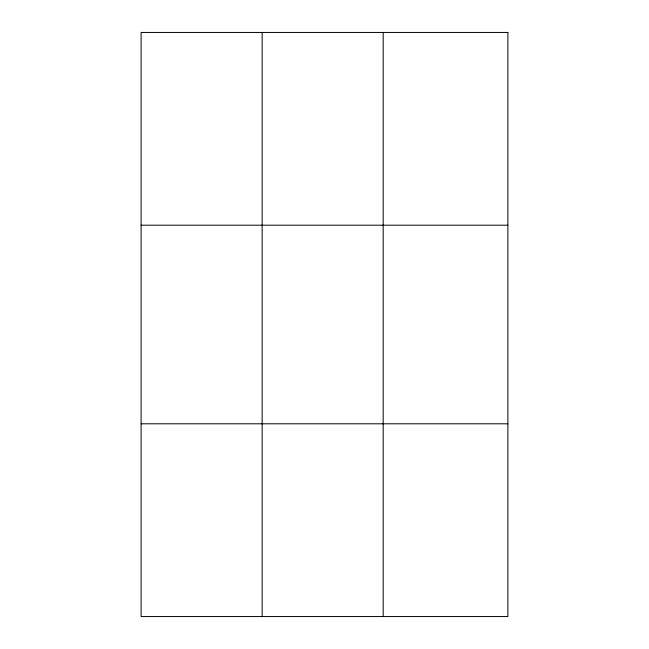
<?xml version="1.0" encoding="UTF-8"?>
<svg xmlns="http://www.w3.org/2000/svg" width="649" height="649" viewBox="0 0 649 649"><rect width="100%" height="100%" fill="white"/><g stroke="black" fill="none" stroke-linecap="round" stroke-linejoin="round"><path stroke-width="0.97" d="M262.147 616.55L262.147 32.45M383.186 616.55L383.186 32.45M141.109 225.203L507.891 225.203M141.109 423.797L507.891 423.797M507.891 32.45L507.891 616.55L141.109 616.55L141.109 32.45L507.891 32.45"/></g></svg>
